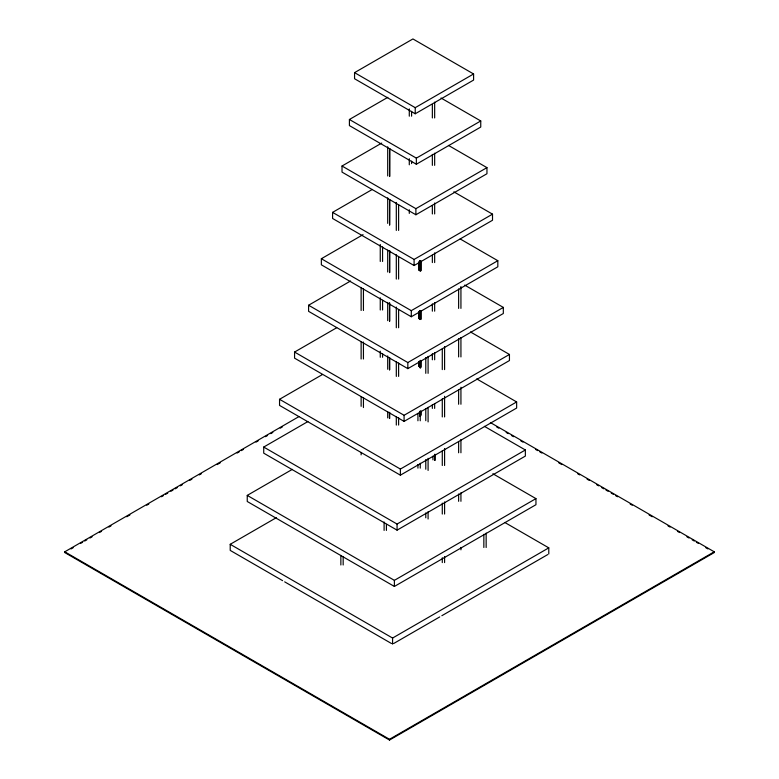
<?xml version="1.0" encoding="UTF-8"?>
<svg xmlns="http://www.w3.org/2000/svg" width="779" height="779" viewBox="0 0 779 779"><rect width="100%" height="100%" fill="white"/><g stroke="black" fill="none" stroke-linecap="round" stroke-linejoin="round"><path stroke-width="1.17" d="M389.442 418.537L389.451 412.461M389.49 369.889L389.5 357.727M389.529 321.24L389.539 303.002M389.568 272.601L389.588 250.702M419.219 366.451L419.219 361.583M419.209 318.514L419.219 311.697M419.219 270.323L419.219 261.812M419.306 366.646L419.306 361.777M419.287 318.309L419.326 311.882M419.336 270.517L419.336 261.997L419.355 270.371M419.482 366.802L419.443 361.816M419.501 319.341L419.511 310.831M419.521 270.664L419.53 260.936M419.823 365.254L419.823 361.612M420.066 415.645L420.066 411.994M420.076 366.977L420.085 360.891M420.095 319.517L420.095 310.996M420.105 270.849L420.115 261.111M420.348 415.051L420.348 411.409M420.378 367.746L420.387 360.463M420.417 319.224L420.417 310.733M420.446 270.712L420.456 261.004M420.699 415.022L420.699 411.38M420.728 367.707L420.738 360.434M420.757 319.186L420.767 310.694M420.796 270.664L420.796 260.955M434.809 460.428L434.828 454.342M354.562 72.642L412.928 38.95L473.593 73.976L473.593 80.071L415.226 113.773L354.562 78.747L354.562 72.642L415.226 107.668L473.593 73.976M441.011 98.008L480.75 120.959L480.75 127.055L416.356 164.242L349.411 125.594L349.411 119.489L387.845 97.307M448.461 145.41L486.953 167.631L486.953 173.736L415.889 214.761L342.02 172.11L342.02 166.015L381.729 143.083M349.411 119.489L416.356 158.137L480.75 120.959M453.845 191.838L492.513 214.157L492.513 220.262L414.097 265.532L332.584 218.471L332.584 212.375L372.313 189.433M460.175 238.958L497.82 260.702L497.82 266.798L411.293 316.751L321.357 264.831L321.357 258.725L363.053 234.654M342.02 166.015L415.889 208.665L486.953 167.631M464.664 285.095L503.322 307.413L503.322 313.509L407.836 368.642L308.591 311.337L308.591 305.241L350.56 281.005M332.584 212.375L414.097 259.436L492.513 214.157M470.477 331.961L509.447 354.455L509.447 360.55L404.087 421.381L294.569 358.155L294.569 352.059L336.713 327.725M321.357 258.725L411.293 310.655L497.82 260.702M476.719 378.896L516.643 401.945L516.643 408.05L400.387 475.171L279.544 405.401L279.544 399.296L322.487 374.504M490.39 422.569L714.236 551.805L714.236 552.564L389.5 740.05L64.764 552.564L64.764 551.805L299.117 416.502M71.064 548.922L73.168 547.705M80.529 543.46L82.623 542.252M84.726 541.035L86.829 539.818M89.984 538.007L92.088 536.789M99.439 532.544L101.543 531.327M108.904 527.081L110.998 525.864M126.763 516.769L129.918 514.948M146.734 505.24L148.838 504.023M161.448 496.739L163.551 495.532M165.654 494.314L167.758 493.107M170.903 491.286L173.006 490.069M175.109 488.852L177.213 487.644M180.368 485.823L182.461 484.606M189.823 480.361L191.926 479.143M199.278 474.898L201.381 473.69M217.146 464.586L220.301 462.765M237.118 453.057L239.221 451.839M241.315 450.632L243.418 449.415M256.028 442.131L258.131 440.924M265.493 436.678L267.596 435.461M270.741 433.64L272.845 432.423M280.206 428.177L282.3 426.97M308.591 305.241L407.836 362.537L503.322 307.413M484.402 426.337L525.358 449.98L525.358 456.085L397.066 530.148L263.721 453.164L263.721 447.058L307.88 421.566M492.864 473.739L535.952 498.618L535.952 504.714L394.388 586.451L247.245 501.491L247.245 495.395L292.339 469.357M294.569 352.059L404.087 415.285L509.447 354.455M282.592 580.647L230.214 550.402L230.214 544.307L276.341 517.675M279.544 399.296L400.387 469.065L516.643 401.945M263.721 447.058L397.066 524.053L525.358 449.98M247.245 495.395L394.388 580.345L535.952 498.618M230.214 544.307L392.577 638.05L548.786 547.861L548.786 553.966M393.629 643.542L439.755 616.91M441.859 615.702L547.744 554.57M64.764 551.805L389.5 739.29L714.236 551.805M496.7 426.97L498.794 428.177M506.155 432.423L508.259 433.64M511.404 435.461L513.507 436.678M520.869 440.924L522.972 442.131M535.582 449.415L537.685 450.632M539.779 451.839L541.882 453.057M558.699 462.765L561.854 464.586M577.619 473.69L579.722 474.898M587.074 479.143L589.177 480.361M596.539 484.606L598.632 485.823M601.787 487.644L603.891 488.852M605.994 490.069L608.097 491.286M611.242 493.107L613.346 494.314M615.449 495.532L617.552 496.739M630.162 504.023L632.266 505.24M649.082 514.948L652.237 516.769M668.002 525.864L670.096 527.081M677.457 531.327L679.561 532.544M686.912 536.789L689.016 538.007M692.171 539.818L694.274 541.035M696.377 542.252L698.471 543.46M705.832 547.705L707.936 548.922M504.792 522.466L548.786 547.861M284.686 581.855L391.535 643.542M420.835 261.082L420.835 270.819M420.845 310.987L420.855 319.507M420.864 360.891L420.864 366.977M420.874 410.786L420.874 415.655M420.494 261.004L420.494 270.712M420.514 310.733L420.514 319.224M420.524 360.463L420.533 367.737M420.543 411.4L420.543 415.041M420.134 260.994L420.134 270.702M420.154 310.724L420.154 319.215M420.173 361.67L420.173 367.737M420.183 411.409L420.193 415.041M419.55 260.838L419.56 270.547M419.569 311.804L419.569 319.088M419.589 361.563L419.589 367.639M419.608 411.322L419.608 416.181M419.306 262.62L419.306 268.706M419.326 312.515L419.326 317.384M419.336 362.41L419.345 366.052M486.154 533.128L486.154 547.491M483.847 534.326L483.847 547.491M460.934 286.555L460.934 308.396M460.934 337.511L460.934 356.928M460.934 387.26L460.934 404.243M460.934 439.434L460.934 452.774M460.934 492.815L460.934 501.306M460.934 547.413L460.934 549.838M458.627 288.98L458.627 308.396M458.627 338.729L458.627 356.928M458.627 389.685L458.627 404.243M458.627 441.859L458.627 452.774M458.627 494.032L458.627 501.306M444.595 346.538L444.595 369.597M444.595 396.307L444.595 416.94M444.595 448.5L444.595 465.491M444.595 501.91L444.595 514.043M444.595 556.527L444.595 562.594M442.287 348.963L442.287 369.597M442.287 398.731L442.287 416.94M442.287 450.924L442.287 465.491M442.287 503.117L442.287 514.043M442.287 557.745L442.287 562.594M434.925 454.313L434.925 460.389M434.663 102.146L434.663 117.941M434.663 153.19L434.663 165.343M434.663 203.017L434.663 213.952M434.663 252.844L434.663 262.562M434.663 302.671L434.663 311.172M434.663 352.498L434.663 359.791M434.663 403.541L434.663 408.4M432.949 456.202L432.949 459.844M432.355 104.571L432.355 117.941M432.355 154.398L432.355 165.343M432.355 205.442L432.355 213.952M432.355 255.269L432.355 262.562M432.355 303.888L432.355 311.172M432.355 353.715L432.355 359.791M432.355 404.749L432.355 408.4M428.09 356.344L428.09 373.336M428.09 407.329L428.09 421.897M428.09 458.305L428.09 470.448M428.09 511.715L428.09 518.999M425.782 357.561L425.782 373.336M425.782 408.537L425.782 420.679M425.782 459.522L425.782 469.231M425.782 512.933L425.782 517.782M420.241 412.286L420.241 420.787M420.241 463.291L420.241 468.15M420.008 361.592L420.008 365.224M419.365 311.619L419.365 318.903M419.365 361.359L419.375 366.208M419.209 261.598L419.229 270.186M419.229 311.434L419.238 318.718M419.229 361.378L419.229 366.247M417.933 413.493L417.933 420.787M417.933 464.508L417.933 468.15M416.356 158.137L416.356 164.242M415.889 208.665L415.889 214.761M415.226 107.668L415.226 113.773M414.097 259.436L414.097 265.532M411.594 111.329L411.594 116.188M411.594 161.156L411.594 163.59M411.293 310.655L411.293 316.751M409.287 108.894L409.287 116.188M409.287 158.721L409.287 164.797M409.287 209.765L409.287 213.417M407.836 362.537L407.836 368.642M404.087 415.285L404.087 421.381M400.387 469.065L400.387 475.171M398.614 204.877L398.614 230.428M398.614 257.187L398.614 279.086M398.614 309.497L398.614 327.745M398.614 363.014L398.614 376.403M398.614 417.758L398.614 425.061M397.066 524.053L397.066 530.148M396.307 202.452L396.307 230.428M396.307 254.752L396.307 279.086M396.307 307.062L396.307 327.745M396.307 361.807L396.307 376.403M396.307 416.541L396.307 425.061M394.388 580.345L394.388 586.451M392.577 638.05L392.577 644.145M389.685 250.663L389.685 272.553M389.685 302.943L389.685 321.182M389.685 357.658L389.685 369.811M389.685 412.364L389.685 418.45M389.5 739.29L389.5 740.05M387.708 146.783L387.708 175.957M387.708 197.847L387.708 223.378M387.708 250.127L387.708 272.007M387.708 302.408L387.708 320.636M387.708 355.896L387.708 369.275M387.708 411.828L387.708 417.904M386.413 524.394L386.413 530.411M384.105 521.979L384.105 530.411M382.567 246.914L382.567 261.471M382.567 300.285L382.567 309.984M382.567 353.647L382.567 357.288M380.259 244.489L380.259 261.471M380.259 297.851L380.259 309.984M380.259 351.222L380.259 357.288M363.433 288.649L363.433 310.48M363.433 342.03L363.433 359.012M363.433 397.845L363.433 407.553M361.125 287.432L361.125 310.48M361.125 342.03L361.125 359.012M361.125 396.628L361.125 406.336M361.125 452.443L361.125 454.868M343.169 556.605L343.169 564.989M340.861 555.408L340.861 564.989M389.627 199.628L389.607 225.16L389.685 199.599M389.666 148.546L389.646 176.521L389.685 148.536"/></g></svg>
